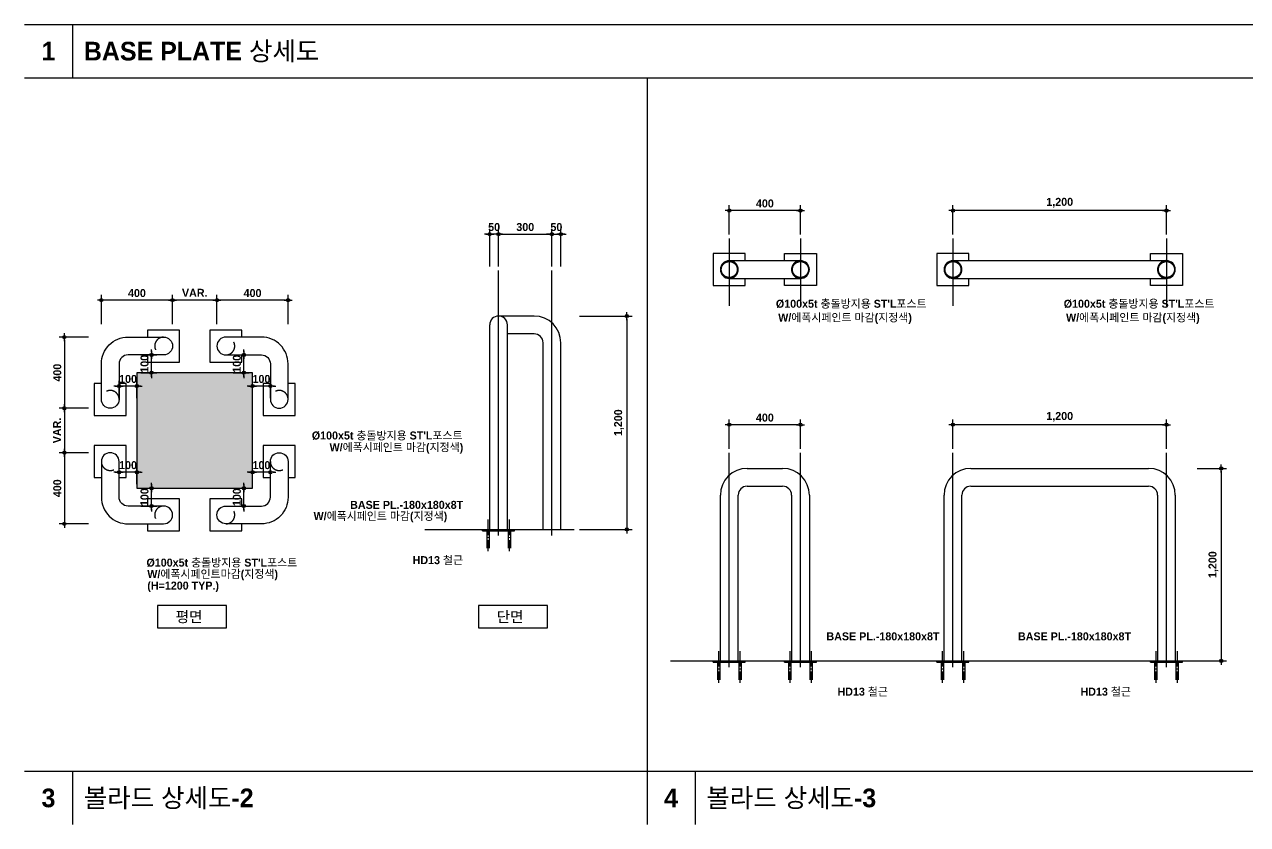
# Model space of a CAD drawing. Extents: x 300 to 49993, y 307 to 8617.
# Drawn here: x 300 to 7176, y 307 to 4807 of the extents above; entities that cross this region are included whole.
import ezdxf
from ezdxf.enums import TextEntityAlignment as Align

# ---------------------------------------------------------------- set-up
doc = ezdxf.new("R2010")
doc.units = 0
doc.header["$LTSCALE"] = 400
doc.header["$MEASUREMENT"] = 0
doc.header["$PDSIZE"] = -5
for name, pattern in [('CEN', [62, 60, -1, 0, -1]), ('HA01', [1.5, 0.75, -0.75]), ('HID', [0.5, 0.25, -0.25])]:
    doc.linetypes.add(name, pattern=pattern)
doc.layers.get('Defpoints').update_dxf_attribs({"color": 161, "linetype": 'CONTINUOUS'})
for name, color, linetype in [('$RECOVER_210316183841-0', 7, 'CONTINUOUS'), ('$RECOVER_210316183841-24', 7, 'CONTINUOUS'), ('$RECOVER_210316183841-25', 7, 'CONTINUOUS'), ('$RECOVER_210316183841-26', 7, 'CONTINUOUS'), ('$RECOVER_210316183841-28', 7, 'CONTINUOUS'), ('9', 9, 'CONTINUOUS'), ('A-DET', 7, 'CONTINUOUS'), ('A-DIM', 7, 'CONTINUOUS'), ('A-TEXT', 3, 'CONTINUOUS'), ('A-TITLE-TEXT', 2, 'CONTINUOUS'), ('AA-TEX-3', 3, 'CONTINUOUS'), ('CEN', 1, 'CEN'), ('COL', 2, 'CONTINUOUS'), ('col-so', 253, 'CONTINUOUS'), ('COR', 4, 'CONTINUOUS'), ('ETC', 6, 'CONTINUOUS'), ('STEEL', 3, 'CONTINUOUS')]:
    doc.layers.add(name, color=color, linetype=linetype)
doc.styles.add('2020음성 1차', font='나눔고딕Bold.ttf')
doc.dimstyles.new('RI-DOT-150', dxfattribs={"dimscale": 150, "dimtxt": 3, "dimasz": 1, "dimexe": 2, "dimexo": 2, "dimgap": 1, "dimtad": 1, "dimdec": 0, "dimzin": 9, "dimdsep": 46, "dimtxsty": '2020음성 1차', "dimcen": 0, "dimclrd": 256, "dimclre": 256, "dimclrt": 3, "dimadec": 0, "dimazin": 0, "dimtm": 1e-09, "dimtfac": 1, "dimtdec": 0, "dimtix": 1, "dimtmove": 2, "dimatfit": 3, "dimfxl": 1.25, "dimtolj": 1, "dimtzin": 0, "dimlwd": -1, "dimlwe": -1, "dimarcsym": 0})

# ---------------------------------------------------------------- blocks, each defined once
blk = doc.blocks.new('dimdot')
at = {"layer": '$RECOVER_210316183841-24'}
for radius in [0.6, 0.28]:
    blk.add_circle((0, 0), radius, dxfattribs=at)
at = {"layer": '$RECOVER_210316183841-25'}
blk.add_line((-1.5, 0), (1.5, 0), dxfattribs=at)
blk = doc.blocks.new('*D23')
at = {"layer": 'A-DIM'}
for p, q in [((732.3, 3121.1), (732.3, 3286.6)), ((1117.3, 3256.6), (747.3, 3256.6)), ((1132.3, 3121.1), (1132.3, 3286.6))]:
    blk.add_line(p, q, dxfattribs=at)
at = {"layer": 'Defpoints', "color": 0}
for p in [(732.3, 3256.6), (732.3, 3098.6), (1132.3, 3098.6)]:
    blk.add_point(p, dxfattribs=at)
at = {"layer": 'A-DIM', "linetype": 'ByBlock', "xscale": 15, "yscale": 15, "zscale": 15, "rotation": 180}
blk.add_blockref('dimdot', (732.3, 3256.6), dxfattribs=at)
at = {"layer": 'A-DIM', "linetype": 'ByBlock', "xscale": 15, "yscale": 15, "zscale": 15}
blk.add_blockref('dimdot', (1132.3, 3256.6), dxfattribs=at)
at = {"layer": 'A-DIM', "color": 3, "insert": (932.3, 3296.3), "char_height": 45, "attachment_point": 5, "style": '2020음성 1차'}
blk.add_mtext('\\A1;400', dxfattribs=at)
blk = doc.blocks.new('*D24')
at = {"layer": 'A-DIM'}
for p, q in [((1132.3, 3121.1), (1132.3, 3286.6)), ((1367.3, 3256.6), (1147.3, 3256.6)), ((1382.3, 3121.1), (1382.3, 3286.6))]:
    blk.add_line(p, q, dxfattribs=at)
at = {"layer": 'Defpoints', "color": 0}
for p in [(1132.3, 3256.6), (1132.3, 3098.6), (1382.3, 3098.6)]:
    blk.add_point(p, dxfattribs=at)
at = {"layer": 'A-DIM', "linetype": 'ByBlock', "xscale": 15, "yscale": 15, "zscale": 15, "rotation": 180}
blk.add_blockref('dimdot', (1132.3, 3256.6), dxfattribs=at)
at = {"layer": 'A-DIM', "linetype": 'ByBlock', "xscale": 15, "yscale": 15, "zscale": 15}
blk.add_blockref('dimdot', (1382.3, 3256.6), dxfattribs=at)
at = {"layer": 'A-DIM', "color": 3, "insert": (1257.3, 3297.8), "char_height": 45, "attachment_point": 5, "style": '2020음성 1차'}
blk.add_mtext('\\A1;VAR.', dxfattribs=at)
blk = doc.blocks.new('*D25')
at = {"layer": 'A-DIM'}
for p, q in [((1382.3, 3121.1), (1382.3, 3286.6)), ((1767.3, 3256.6), (1397.3, 3256.6)), ((1782.3, 3121.1), (1782.3, 3286.6))]:
    blk.add_line(p, q, dxfattribs=at)
at = {"layer": 'Defpoints', "color": 0}
for p in [(1382.3, 3256.6), (1382.3, 3098.6), (1782.3, 3098.6)]:
    blk.add_point(p, dxfattribs=at)
at = {"layer": 'A-DIM', "linetype": 'ByBlock', "xscale": 15, "yscale": 15, "zscale": 15, "rotation": 180}
blk.add_blockref('dimdot', (1382.3, 3256.6), dxfattribs=at)
at = {"layer": 'A-DIM', "linetype": 'ByBlock', "xscale": 15, "yscale": 15, "zscale": 15}
blk.add_blockref('dimdot', (1782.3, 3256.6), dxfattribs=at)
at = {"layer": 'A-DIM', "color": 3, "insert": (1582.3, 3296.3), "char_height": 45, "attachment_point": 5, "style": '2020음성 1차'}
blk.add_mtext('\\A1;400', dxfattribs=at)
blk = doc.blocks.new('*D26')
at = {"layer": 'A-DIM'}
for p, q in [((659.8, 2398.6), (494.3, 2398.6)), ((524.3, 2383.6), (524.3, 2013.6)), ((659.8, 1998.6), (494.3, 1998.6))]:
    blk.add_line(p, q, dxfattribs=at)
at = {"layer": 'Defpoints', "color": 0}
for p in [(682.3, 2398.6), (524.3, 1998.6), (682.3, 1998.6)]:
    blk.add_point(p, dxfattribs=at)
at = {"layer": 'A-DIM', "linetype": 'ByBlock', "xscale": 15, "yscale": 15, "zscale": 15}
for p, rotation in [((524.3, 2398.6), 90), ((524.3, 1998.6), 270)]:
    blk.add_blockref('dimdot', p, dxfattribs=dict(at, rotation=rotation))
at = {"layer": 'A-DIM', "color": 3, "insert": (484.6, 2198.6), "char_height": 45, "attachment_point": 5, "rotation": 90, "style": '2020음성 1차'}
blk.add_mtext('\\A1;400', dxfattribs=at)
blk = doc.blocks.new('*D27')
at = {"layer": 'A-DIM'}
for p, q in [((659.8, 2648.6), (494.3, 2648.6)), ((524.3, 2633.6), (524.3, 2413.6)), ((659.8, 2398.6), (494.3, 2398.6))]:
    blk.add_line(p, q, dxfattribs=at)
at = {"layer": 'Defpoints', "color": 0}
for p in [(682.3, 2648.6), (524.3, 2398.6), (682.3, 2398.6)]:
    blk.add_point(p, dxfattribs=at)
at = {"layer": 'A-DIM', "linetype": 'ByBlock', "xscale": 15, "yscale": 15, "zscale": 15}
for p, rotation in [((524.3, 2648.6), 90), ((524.3, 2398.6), 270)]:
    blk.add_blockref('dimdot', p, dxfattribs=dict(at, rotation=rotation))
at = {"layer": 'A-DIM', "color": 3, "insert": (483.1, 2523.6), "char_height": 45, "attachment_point": 5, "rotation": 90, "style": '2020음성 1차'}
blk.add_mtext('\\A1;VAR.', dxfattribs=at)
blk = doc.blocks.new('*D28')
at = {"layer": 'A-DIM'}
for p, q in [((659.8, 3048.6), (494.3, 3048.6)), ((524.3, 3033.6), (524.3, 2663.6)), ((659.8, 2648.6), (494.3, 2648.6))]:
    blk.add_line(p, q, dxfattribs=at)
at = {"layer": 'Defpoints', "color": 0}
for p in [(682.3, 3048.6), (524.3, 2648.6), (682.3, 2648.6)]:
    blk.add_point(p, dxfattribs=at)
at = {"layer": 'A-DIM', "linetype": 'ByBlock', "xscale": 15, "yscale": 15, "zscale": 15}
for p, rotation in [((524.3, 3048.6), 90), ((524.3, 2648.6), 270)]:
    blk.add_blockref('dimdot', p, dxfattribs=dict(at, rotation=rotation))
at = {"layer": 'A-DIM', "color": 3, "insert": (484.6, 2848.6), "char_height": 45, "attachment_point": 5, "rotation": 90, "style": '2020음성 1차'}
blk.add_mtext('\\A1;400', dxfattribs=at)
blk = doc.blocks.new('*D29')
at = {"layer": 'A-DIM'}
for p, q in [((817.3, 2288.6), (802.3, 2288.6)), ((832.3, 2221.1), (832.3, 2318.6)), ((932.3, 2288.6), (832.3, 2288.6)), ((932.3, 2221.1), (932.3, 2318.6)), ((947.3, 2288.6), (962.3, 2288.6))]:
    blk.add_line(p, q, dxfattribs=at)
at = {"layer": 'Defpoints', "color": 0}
for p in [(832.3, 2288.6), (832.3, 2198.6), (932.3, 2198.6)]:
    blk.add_point(p, dxfattribs=at)
at = {"layer": 'A-DIM', "linetype": 'ByBlock', "xscale": 15, "yscale": 15, "zscale": 15}
blk.add_blockref('dimdot', (832.3, 2288.6), dxfattribs=at)
at = {"layer": 'A-DIM', "linetype": 'ByBlock', "xscale": 15, "yscale": 15, "zscale": 15, "rotation": 180}
blk.add_blockref('dimdot', (932.3, 2288.6), dxfattribs=at)
at = {"layer": 'A-DIM', "color": 3, "insert": (882.3, 2328.3), "char_height": 45, "attachment_point": 5, "style": '2020음성 1차'}
blk.add_mtext('\\A1;100', dxfattribs=at)
blk = doc.blocks.new('*D30')
at = {"layer": 'A-DIM'}
for p, q in [((1567.3, 2288.6), (1552.3, 2288.6)), ((1582.3, 2221.1), (1582.3, 2318.6)), ((1682.3, 2288.6), (1582.3, 2288.6)), ((1682.3, 2221.1), (1682.3, 2318.6)), ((1697.3, 2288.6), (1712.3, 2288.6))]:
    blk.add_line(p, q, dxfattribs=at)
at = {"layer": 'Defpoints', "color": 0}
for p in [(1582.3, 2288.6), (1582.3, 2198.6), (1682.3, 2198.6)]:
    blk.add_point(p, dxfattribs=at)
at = {"layer": 'A-DIM', "linetype": 'ByBlock', "xscale": 15, "yscale": 15, "zscale": 15}
blk.add_blockref('dimdot', (1582.3, 2288.6), dxfattribs=at)
at = {"layer": 'A-DIM', "linetype": 'ByBlock', "xscale": 15, "yscale": 15, "zscale": 15, "rotation": 180}
blk.add_blockref('dimdot', (1682.3, 2288.6), dxfattribs=at)
at = {"layer": 'A-DIM', "color": 3, "insert": (1632.3, 2328.3), "char_height": 45, "attachment_point": 5, "style": '2020음성 1차'}
blk.add_mtext('\\A1;100', dxfattribs=at)
blk = doc.blocks.new('*D31')
at = {"layer": 'A-DIM'}
for p, q in [((817.3, 2773.5), (802.3, 2773.5)), ((832.3, 2705.9), (832.3, 2803.5)), ((932.3, 2773.5), (832.3, 2773.5)), ((932.3, 2705.9), (932.3, 2803.5)), ((947.3, 2773.5), (962.3, 2773.5))]:
    blk.add_line(p, q, dxfattribs=at)
at = {"layer": 'Defpoints', "color": 0}
for p in [(832.3, 2773.5), (832.3, 2683.4), (932.3, 2683.4)]:
    blk.add_point(p, dxfattribs=at)
at = {"layer": 'A-DIM', "linetype": 'ByBlock', "xscale": 15, "yscale": 15, "zscale": 15}
blk.add_blockref('dimdot', (832.3, 2773.5), dxfattribs=at)
at = {"layer": 'A-DIM', "linetype": 'ByBlock', "xscale": 15, "yscale": 15, "zscale": 15, "rotation": 180}
blk.add_blockref('dimdot', (932.3, 2773.5), dxfattribs=at)
at = {"layer": 'A-DIM', "color": 3, "insert": (882.3, 2813.1), "char_height": 45, "attachment_point": 5, "style": '2020음성 1차'}
blk.add_mtext('\\A1;100', dxfattribs=at)
blk = doc.blocks.new('*D32')
at = {"layer": 'A-DIM'}
for p, q in [((1567.3, 2773.5), (1552.3, 2773.5)), ((1582.3, 2705.9), (1582.3, 2803.5)), ((1682.3, 2773.5), (1582.3, 2773.5)), ((1682.3, 2705.9), (1682.3, 2803.5)), ((1697.3, 2773.5), (1712.3, 2773.5))]:
    blk.add_line(p, q, dxfattribs=at)
at = {"layer": 'Defpoints', "color": 0}
for p in [(1582.3, 2773.5), (1582.3, 2683.4), (1682.3, 2683.4)]:
    blk.add_point(p, dxfattribs=at)
at = {"layer": 'A-DIM', "linetype": 'ByBlock', "xscale": 15, "yscale": 15, "zscale": 15}
blk.add_blockref('dimdot', (1582.3, 2773.5), dxfattribs=at)
at = {"layer": 'A-DIM', "linetype": 'ByBlock', "xscale": 15, "yscale": 15, "zscale": 15, "rotation": 180}
blk.add_blockref('dimdot', (1682.3, 2773.5), dxfattribs=at)
at = {"layer": 'A-DIM', "color": 3, "insert": (1632.3, 2813.1), "char_height": 45, "attachment_point": 5, "style": '2020음성 1차'}
blk.add_mtext('\\A1;100', dxfattribs=at)
blk = doc.blocks.new('*D33')
at = {"layer": 'A-DIM'}
for p, q in [((1014.7, 2963.6), (1014.7, 2978.6)), ((954.8, 2948.6), (1044.7, 2948.6)), ((1014.7, 2848.6), (1014.7, 2948.6)), ((954.8, 2848.6), (1044.7, 2848.6)), ((1014.7, 2833.6), (1014.7, 2818.6))]:
    blk.add_line(p, q, dxfattribs=at)
at = {"layer": 'Defpoints', "color": 0}
for p in [(932.3, 2948.6), (1014.7, 2948.6), (932.3, 2848.6)]:
    blk.add_point(p, dxfattribs=at)
at = {"layer": 'A-DIM', "linetype": 'ByBlock', "xscale": 15, "yscale": 15, "zscale": 15}
for p, rotation in [((1014.7, 2948.6), 270), ((1014.7, 2848.6), 90)]:
    blk.add_blockref('dimdot', p, dxfattribs=dict(at, rotation=rotation))
at = {"layer": 'A-DIM', "color": 3, "insert": (975, 2898.6), "char_height": 45, "attachment_point": 5, "rotation": 90, "style": '2020음성 1차'}
blk.add_mtext('\\A1;100', dxfattribs=at)
blk = doc.blocks.new('*D34')
at = {"layer": 'A-DIM'}
for p, q in [((1533.8, 2963.6), (1533.8, 2978.6)), ((1473.9, 2948.6), (1563.8, 2948.6)), ((1533.8, 2848.6), (1533.8, 2948.6)), ((1473.9, 2848.6), (1563.8, 2848.6)), ((1533.8, 2833.6), (1533.8, 2818.6))]:
    blk.add_line(p, q, dxfattribs=at)
at = {"layer": 'Defpoints', "color": 0}
for p in [(1451.4, 2948.6), (1533.8, 2948.6), (1451.4, 2848.6)]:
    blk.add_point(p, dxfattribs=at)
at = {"layer": 'A-DIM', "linetype": 'ByBlock', "xscale": 15, "yscale": 15, "zscale": 15}
for p, rotation in [((1533.8, 2948.6), 270), ((1533.8, 2848.6), 90)]:
    blk.add_blockref('dimdot', p, dxfattribs=dict(at, rotation=rotation))
at = {"layer": 'A-DIM', "color": 3, "insert": (1494.2, 2898.6), "char_height": 45, "attachment_point": 5, "rotation": 90, "style": '2020음성 1차'}
blk.add_mtext('\\A1;100', dxfattribs=at)
blk = doc.blocks.new('*D35')
at = {"layer": 'A-DIM'}
for p, q in [((1014.7, 2213.6), (1014.7, 2228.6)), ((954.8, 2198.6), (1044.7, 2198.6)), ((1014.7, 2098.6), (1014.7, 2198.6)), ((954.8, 2098.6), (1044.7, 2098.6)), ((1014.7, 2083.6), (1014.7, 2068.6))]:
    blk.add_line(p, q, dxfattribs=at)
at = {"layer": 'Defpoints', "color": 0}
for p in [(932.3, 2198.6), (1014.7, 2198.6), (932.3, 2098.6)]:
    blk.add_point(p, dxfattribs=at)
at = {"layer": 'A-DIM', "linetype": 'ByBlock', "xscale": 15, "yscale": 15, "zscale": 15}
for p, rotation in [((1014.7, 2198.6), 270), ((1014.7, 2098.6), 90)]:
    blk.add_blockref('dimdot', p, dxfattribs=dict(at, rotation=rotation))
at = {"layer": 'A-DIM', "color": 3, "insert": (975, 2148.6), "char_height": 45, "attachment_point": 5, "rotation": 90, "style": '2020음성 1차'}
blk.add_mtext('\\A1;100', dxfattribs=at)
blk = doc.blocks.new('*D36')
at = {"layer": 'A-DIM'}
for p, q in [((1533.8, 2213.6), (1533.8, 2228.6)), ((1473.9, 2198.6), (1563.8, 2198.6)), ((1533.8, 2098.6), (1533.8, 2198.6)), ((1473.9, 2098.6), (1563.8, 2098.6)), ((1533.8, 2083.6), (1533.8, 2068.6))]:
    blk.add_line(p, q, dxfattribs=at)
at = {"layer": 'Defpoints', "color": 0}
for p in [(1451.4, 2198.6), (1533.8, 2198.6), (1451.4, 2098.6)]:
    blk.add_point(p, dxfattribs=at)
at = {"layer": 'A-DIM', "linetype": 'ByBlock', "xscale": 15, "yscale": 15, "zscale": 15}
for p, rotation in [((1533.8, 2198.6), 270), ((1533.8, 2098.6), 90)]:
    blk.add_blockref('dimdot', p, dxfattribs=dict(at, rotation=rotation))
at = {"layer": 'A-DIM', "color": 3, "insert": (1494.2, 2148.6), "char_height": 45, "attachment_point": 5, "rotation": 90, "style": '2020음성 1차'}
blk.add_mtext('\\A1;100', dxfattribs=at)
blk = doc.blocks.new('*D43')
at = {"layer": 'A-DIM'}
for p, q in [((3421, 3167.2), (3716.6, 3167.2)), ((3686.6, 3152.2), (3686.6, 1982.2)), ((3421, 1967.2), (3716.6, 1967.2))]:
    blk.add_line(p, q, dxfattribs=at)
at = {"layer": 'Defpoints', "color": 0}
for p in [(3398.5, 3167.2), (3398.5, 1967.2), (3686.6, 1967.2)]:
    blk.add_point(p, dxfattribs=at)
at = {"layer": 'A-DIM', "linetype": 'ByBlock', "xscale": 15, "yscale": 15, "zscale": 15}
for p, rotation in [((3686.6, 3167.2), 90), ((3686.6, 1967.2), 270)]:
    blk.add_blockref('dimdot', p, dxfattribs=dict(at, rotation=rotation))
at = {"layer": 'A-DIM', "color": 3, "insert": (3642.6, 2567.2), "char_height": 45, "attachment_point": 5, "rotation": 90, "style": '2020음성 1차'}
blk.add_mtext('\\A1;1,200', dxfattribs=at)
blk = doc.blocks.new('*D45')
at = {"layer": 'A-DIM'}
for p, q in [((2965.4, 3446.1), (2965.4, 3657.8)), ((3265.4, 3446.1), (3265.4, 3657.8)), ((2980.4, 3627.8), (3250.4, 3627.8))]:
    blk.add_line(p, q, dxfattribs=at)
at = {"layer": 'Defpoints', "color": 0}
for p in [(3265.4, 3627.8), (2965.4, 3423.6), (3265.4, 3423.6)]:
    blk.add_point(p, dxfattribs=at)
at = {"layer": 'A-DIM', "linetype": 'ByBlock', "xscale": 15, "yscale": 15, "zscale": 15, "rotation": 180}
blk.add_blockref('dimdot', (2965.4, 3627.8), dxfattribs=at)
at = {"layer": 'A-DIM', "linetype": 'ByBlock', "xscale": 15, "yscale": 15, "zscale": 15}
blk.add_blockref('dimdot', (3265.4, 3627.8), dxfattribs=at)
at = {"layer": 'A-DIM', "color": 3, "insert": (3115.4, 3667.6), "char_height": 45, "attachment_point": 5, "style": '2020음성 1차'}
blk.add_mtext('\\A1;300', dxfattribs=at)
blk = doc.blocks.new('*D46')
at = {"layer": 'A-DIM'}
for p, q in [((2915.4, 3446.1), (2915.4, 3657.8)), ((2965.4, 3446.1), (2965.4, 3657.8)), ((2900.4, 3627.8), (2885.4, 3627.8)), ((2965.4, 3627.8), (2915.4, 3627.8)), ((2980.4, 3627.8), (2995.4, 3627.8))]:
    blk.add_line(p, q, dxfattribs=at)
at = {"layer": 'Defpoints', "color": 0}
for p in [(2915.4, 3627.8), (2915.4, 3423.6), (2965.4, 3423.6)]:
    blk.add_point(p, dxfattribs=at)
at = {"layer": 'A-DIM', "linetype": 'ByBlock', "xscale": 15, "yscale": 15, "zscale": 15}
blk.add_blockref('dimdot', (2915.4, 3627.8), dxfattribs=at)
at = {"layer": 'A-DIM', "linetype": 'ByBlock', "xscale": 15, "yscale": 15, "zscale": 15, "rotation": 180}
blk.add_blockref('dimdot', (2965.4, 3627.8), dxfattribs=at)
at = {"layer": 'A-DIM', "color": 3, "insert": (2940.4, 3667.5), "char_height": 45, "attachment_point": 5, "style": '2020음성 1차'}
blk.add_mtext('\\A1;50', dxfattribs=at)
blk = doc.blocks.new('*D47')
at = {"layer": 'A-DIM'}
for p, q in [((3265.4, 3446.1), (3265.4, 3657.8)), ((3315.4, 3446.1), (3315.4, 3657.8)), ((3250.4, 3627.8), (3235.4, 3627.8)), ((3265.4, 3627.8), (3315.4, 3627.8)), ((3330.4, 3627.8), (3345.4, 3627.8))]:
    blk.add_line(p, q, dxfattribs=at)
at = {"layer": 'Defpoints', "color": 0}
for p in [(3315.4, 3627.8), (3265.4, 3423.6), (3315.4, 3423.6)]:
    blk.add_point(p, dxfattribs=at)
at = {"layer": 'A-DIM', "linetype": 'ByBlock', "xscale": 15, "yscale": 15, "zscale": 15}
blk.add_blockref('dimdot', (3265.4, 3627.8), dxfattribs=at)
at = {"layer": 'A-DIM', "linetype": 'ByBlock', "xscale": 15, "yscale": 15, "zscale": 15, "rotation": 180}
blk.add_blockref('dimdot', (3315.4, 3627.8), dxfattribs=at)
at = {"layer": 'A-DIM', "color": 3, "insert": (3290.4, 3667.5), "char_height": 45, "attachment_point": 5, "style": '2020음성 1차'}
blk.add_mtext('\\A1;50', dxfattribs=at)
blk = doc.blocks.new('*D50')
at = {"layer": 'A-DIM'}
for p, q in [((4262.5, 2420.5), (4262.5, 2586)), ((4647.5, 2556), (4277.5, 2556)), ((4662.5, 2420.5), (4662.5, 2586))]:
    blk.add_line(p, q, dxfattribs=at)
at = {"layer": 'Defpoints', "color": 0}
for p in [(4262.5, 2556), (4262.5, 2398), (4662.5, 2398)]:
    blk.add_point(p, dxfattribs=at)
at = {"layer": 'A-DIM', "linetype": 'ByBlock', "xscale": 15, "yscale": 15, "zscale": 15, "rotation": 180}
blk.add_blockref('dimdot', (4262.5, 2556), dxfattribs=at)
at = {"layer": 'A-DIM', "linetype": 'ByBlock', "xscale": 15, "yscale": 15, "zscale": 15}
blk.add_blockref('dimdot', (4662.5, 2556), dxfattribs=at)
at = {"layer": 'A-DIM', "color": 3, "insert": (4462.5, 2595.7), "char_height": 45, "attachment_point": 5, "style": '2020음성 1차'}
blk.add_mtext('\\A1;400', dxfattribs=at)
blk = doc.blocks.new('*D51')
at = {"layer": 'A-DIM'}
for p, q in [((4262.5, 3625), (4262.5, 3790.5)), ((4662.5, 3625), (4662.5, 3790.5)), ((4647.5, 3760.5), (4277.5, 3760.5))]:
    blk.add_line(p, q, dxfattribs=at)
at = {"layer": 'Defpoints', "color": 0}
for p in [(4262.5, 3760.5), (4262.5, 3602.5), (4662.5, 3602.5)]:
    blk.add_point(p, dxfattribs=at)
at = {"layer": 'A-DIM', "linetype": 'ByBlock', "xscale": 15, "yscale": 15, "zscale": 15, "rotation": 180}
blk.add_blockref('dimdot', (4262.5, 3760.5), dxfattribs=at)
at = {"layer": 'A-DIM', "linetype": 'ByBlock', "xscale": 15, "yscale": 15, "zscale": 15}
blk.add_blockref('dimdot', (4662.5, 3760.5), dxfattribs=at)
at = {"layer": 'A-DIM', "color": 3, "insert": (4462.5, 3800.2), "char_height": 45, "attachment_point": 5, "style": '2020음성 1차'}
blk.add_mtext('\\A1;400', dxfattribs=at)
blk = doc.blocks.new('*D52')
at = {"layer": 'A-DIM'}
for p, q in [((5520.1, 3625), (5520.1, 3790.5)), ((6720.1, 3625), (6720.1, 3790.5)), ((6705.1, 3760.5), (5535.1, 3760.5))]:
    blk.add_line(p, q, dxfattribs=at)
at = {"layer": 'Defpoints', "color": 0}
for p in [(5520.1, 3760.5), (5520.1, 3602.5), (6720.1, 3602.5)]:
    blk.add_point(p, dxfattribs=at)
at = {"layer": 'A-DIM', "linetype": 'ByBlock', "xscale": 15, "yscale": 15, "zscale": 15, "rotation": 180}
blk.add_blockref('dimdot', (5520.1, 3760.5), dxfattribs=at)
at = {"layer": 'A-DIM', "linetype": 'ByBlock', "xscale": 15, "yscale": 15, "zscale": 15}
blk.add_blockref('dimdot', (6720.1, 3760.5), dxfattribs=at)
at = {"layer": 'A-DIM', "color": 3, "insert": (6120.1, 3804.4), "char_height": 45, "attachment_point": 5, "style": '2020음성 1차'}
blk.add_mtext('\\A1;1,200', dxfattribs=at)
blk = doc.blocks.new('*D53')
at = {"layer": 'A-DIM'}
for p, q in [((5520.1, 2420.5), (5520.1, 2586)), ((6705.1, 2556), (5535.1, 2556)), ((6720.1, 2420.5), (6720.1, 2586))]:
    blk.add_line(p, q, dxfattribs=at)
at = {"layer": 'Defpoints', "color": 0}
for p in [(5520.1, 2556), (5520.1, 2398), (6720.1, 2398)]:
    blk.add_point(p, dxfattribs=at)
at = {"layer": 'A-DIM', "linetype": 'ByBlock', "xscale": 15, "yscale": 15, "zscale": 15, "rotation": 180}
blk.add_blockref('dimdot', (5520.1, 2556), dxfattribs=at)
at = {"layer": 'A-DIM', "linetype": 'ByBlock', "xscale": 15, "yscale": 15, "zscale": 15}
blk.add_blockref('dimdot', (6720.1, 2556), dxfattribs=at)
at = {"layer": 'A-DIM', "color": 3, "insert": (6120.1, 2600), "char_height": 45, "attachment_point": 5, "style": '2020음성 1차'}
blk.add_mtext('\\A1;1,200', dxfattribs=at)
blk = doc.blocks.new('*D54')
at = {"layer": 'A-DIM'}
for p, q in [((6892.6, 2310.3), (7058.1, 2310.3)), ((7028.1, 2295.3), (7028.1, 1242.7)), ((6892.6, 1227.7), (7058.1, 1227.7))]:
    blk.add_line(p, q, dxfattribs=at)
at = {"layer": 'Defpoints', "color": 0}
for p in [(6870.1, 2310.3), (6870.1, 1227.7), (7028.1, 1227.7)]:
    blk.add_point(p, dxfattribs=at)
at = {"layer": 'A-DIM', "linetype": 'ByBlock', "xscale": 15, "yscale": 15, "zscale": 15}
for p, rotation in [((7028.1, 2310.3), 90), ((7028.1, 1227.7), 270)]:
    blk.add_blockref('dimdot', p, dxfattribs=dict(at, rotation=rotation))
at = {"layer": 'A-DIM', "color": 3, "insert": (6984.1, 1769), "char_height": 45, "attachment_point": 5, "rotation": 90, "style": '2020음성 1차'}
blk.add_mtext('\\A1;1,200', dxfattribs=at)

msp = doc.modelspace()

# ---------------------------------------------------------------- linework, layer by layer
at = {"layer": '$RECOVER_210316183841-0'}
for p, q in [((300, 4807.2), (10942.4, 4807.2)), ((300, 4807.2), (10942.4, 4807.2)), ((300, 4507.2), (10942.4, 4507.2)), ((3800, 4507.2), (3800, 307.2)), ((300, 607.2), (10800, 607.2)), ((300, 607.2), (10942.4, 607.2))]:
    msp.add_line(p, q, dxfattribs=at)
at = {"layer": '$RECOVER_210316183841-0', "color": 0, "ltscale": 2}
for p, q in [((570, 4807.2), (570, 4507.2)), ((570, 607.2), (570, 307.2)), ((4070, 607.2), (4070, 307.2))]:
    msp.add_line(p, q, dxfattribs=at)
at = {"layer": '$RECOVER_210316183841-26', "color": 0}
for points in [[(4352.5, 3478.8), (4352.5, 3518.8), (4172.5, 3518.8), (4172.5, 3338.8), (4352.5, 3338.8), (4352.5, 3378.8)], [(4572.5, 3478.8), (4572.5, 3518.8), (4752.5, 3518.8), (4752.5, 3338.8), (4572.5, 3338.8), (4572.5, 3378.8)], [(5610.1, 3478.8), (5610.1, 3518.8), (5430.1, 3518.8), (5430.1, 3338.8), (5610.1, 3338.8), (5610.1, 3378.8)], [(6630.1, 3478.8), (6630.1, 3518.8), (6810.1, 3518.8), (6810.1, 3338.8), (6630.1, 3338.8), (6630.1, 3378.8)], [(992.3, 2948.6), (992.3, 2908.6), (1172.3, 2908.6), (1172.3, 3088.6), (992.3, 3088.6), (992.3, 3048.6)], [(1522.3, 3048.6), (1522.3, 3088.6), (1342.3, 3088.6), (1342.3, 2908.6), (1522.3, 2908.6), (1522.3, 2948.6)], [(732.3, 2788.6), (692.3, 2788.6), (692.3, 2608.6), (872.3, 2608.6), (872.3, 2788.6), (832.3, 2788.6)], [(1682.3, 2788.6), (1642.3, 2788.6), (1642.3, 2608.6), (1822.3, 2608.6), (1822.3, 2788.6), (1782.3, 2788.6)], [(832.3, 2258.6), (872.3, 2258.6), (872.3, 2438.6), (692.3, 2438.6), (692.3, 2258.6), (732.3, 2258.6)], [(1782.3, 2258.6), (1822.3, 2258.6), (1822.3, 2438.6), (1642.3, 2438.6), (1642.3, 2258.6), (1682.3, 2258.6)], [(992.3, 1998.6), (992.3, 1958.6), (1172.3, 1958.6), (1172.3, 2138.6), (992.3, 2138.6), (992.3, 2098.6)], [(1522.3, 2098.6), (1522.3, 2138.6), (1342.3, 2138.6), (1342.3, 1958.6), (1522.3, 1958.6), (1522.3, 1998.6)]]:
    msp.add_lwpolyline(points, dxfattribs=at)
at = {"layer": '$RECOVER_210316183841-28', "linetype": 'Continuous'}
msp.add_line((3931.2, 1227.7), (7037.5, 1227.7), dxfattribs=at)
at = {"layer": '9', "color": 8, "linetype": 'HID'}
for p, q in [((2899, 1959.2), (2899, 1860.8)), ((2911.8, 1959.2), (2911.8, 1860.8)), ((3019, 1959.2), (3019, 1860.8)), ((3031.8, 1959.2), (3031.8, 1860.8)), ((4196.1, 1219.7), (4196.1, 1121.3)), ((4208.9, 1219.7), (4208.9, 1121.3)), ((4316.1, 1219.7), (4316.1, 1121.3)), ((4328.9, 1219.7), (4328.9, 1121.3)), ((4596.1, 1219.7), (4596.1, 1121.3)), ((4608.9, 1219.7), (4608.9, 1121.3)), ((4716.1, 1219.7), (4716.1, 1121.3)), ((4728.9, 1219.7), (4728.9, 1121.3)), ((5453.7, 1219.7), (5453.7, 1121.3)), ((5466.5, 1219.7), (5466.5, 1121.3)), ((5573.7, 1219.7), (5573.7, 1121.3)), ((5586.5, 1219.7), (5586.5, 1121.3)), ((6653.7, 1219.7), (6653.7, 1121.3)), ((6666.5, 1219.7), (6666.5, 1121.3)), ((6773.7, 1219.7), (6773.7, 1121.3)), ((6786.5, 1219.7), (6786.5, 1121.3))]:
    msp.add_line(p, q, dxfattribs=at)
for centre, start, end in [((1082.3, 2998.6), 90.00042, 270), ((1432.3, 2998.6), 270, 89.99958), ((782.3, 2698.6), 0, 179.99957), ((1732.3, 2698.6), 0.00043, 180), ((782.3, 2348.6), 180.00043, 0), ((1732.3, 2348.6), 180, 359.99957), ((1082.3, 2048.6), 90, 269.99958), ((1432.3, 2048.6), 270.00042, 90)]:
    msp.add_arc(centre, 50, start, end, dxfattribs=at)
at = {"layer": 'A-DET', "color": 1}
for p, q in [((2905.4, 2022.3), (2905.4, 1935.6)), ((3025.4, 2022.3), (3025.4, 1935.6)), ((2905.4, 1923.6), (2905.4, 1919.6)), ((2905.4, 1907.6), (2905.4, 1844.1)), ((3025.4, 1923.6), (3025.4, 1919.6)), ((3025.4, 1907.6), (3025.4, 1844.1)), ((4202.5, 1282.7), (4202.5, 1196)), ((4322.5, 1282.7), (4322.5, 1196)), ((4602.5, 1282.7), (4602.5, 1196)), ((4722.5, 1282.7), (4722.5, 1196)), ((5460.1, 1282.7), (5460.1, 1196)), ((5580.1, 1282.7), (5580.1, 1196)), ((6660.1, 1282.7), (6660.1, 1196)), ((6780.1, 1282.7), (6780.1, 1196)), ((4202.5, 1184), (4202.5, 1180)), ((4322.5, 1184), (4322.5, 1180)), ((4602.5, 1184), (4602.5, 1180)), ((4722.5, 1184), (4722.5, 1180)), ((5460.1, 1184), (5460.1, 1180)), ((5580.1, 1184), (5580.1, 1180)), ((6660.1, 1184), (6660.1, 1180)), ((6780.1, 1184), (6780.1, 1180)), ((4202.5, 1168), (4202.5, 1104.5)), ((4322.5, 1168), (4322.5, 1104.5)), ((4602.5, 1168), (4602.5, 1104.5)), ((4722.5, 1168), (4722.5, 1104.5)), ((5460.1, 1168), (5460.1, 1104.5)), ((5580.1, 1168), (5580.1, 1104.5)), ((6660.1, 1168), (6660.1, 1104.5)), ((6780.1, 1168), (6780.1, 1104.5))]:
    msp.add_line(p, q, dxfattribs=at)
at = {"layer": 'AA-TEX-3', "color": 1}
for points in [[(4462, 3382.1, 0, 13.3, 0), (4462, 3342.1, 0, 0, 0), (4462, 3314.5, 0, 0, 0), (4462, 3235.5, 0, 0, 0), (4503.4, 3235.5, 0, 0, 0)], [(6080.1, 3382.1, 0, 13.3, 0), (6080.1, 3342.1, 0, 0, 0), (6080.1, 3314.5, 0, 0, 0), (6080.1, 3235.5, 0, 0, 0), (6121.6, 3235.5, 0, 0, 0)], [(2928.2, 2492.2, 0, 13.3, 0), (2888.2, 2492.2, 0, 0, 0), (2858.1, 2492.2, 0, 0, 0), (2853.8, 2492.2, 0, 0, 0), (2851.1, 2492.2, 0, 0, 0)], [(3222.6, 2492.2, 0, 13.3, 0), (3182.6, 2492.2, 0, 0, 0), (3111.4, 2492.2, 0, 0, 0), (2852.8, 2492.2, 0, 0, 0), (3191.3, 2492.2, 0, 0, 0)], [(2896.4, 1971.4, 0, 13.3, 0), (2873.7, 2004.3, 0, 0, 0), (2858, 2027.1, 0, 0, 0), (2803.8, 2105.5, 0, 0, 0), (2768, 2105.5, 0, 0, 0)], [(912.9, 2000.4, 0, 13.3, 0), (912.9, 1960.4, 0, 0, 0), (912.9, 1800.5, 0, 0, 0), (912.9, 1778.1, 0, 0, 0), (954.4, 1778.1, 0, 0, 0)], [(2901.1, 1932, 0, 13.3, 0), (2878.4, 1899.1, 0, 0, 0), (2862.7, 1876.3, 0, 0, 0), (2807.3, 1796.3, 0, 0, 0), (2768.3, 1796.3, 0, 0, 0)], [(4731.6, 1231.9, 0, 13.3, 0), (4754.3, 1264.8, 0, 0, 0), (4770, 1287.5, 0, 0, 0), (4824.2, 1365.9, 0, 0, 0), (4860, 1365.9, 0, 0, 0)], [(6651.1, 1231.9, 0, 13.3, 0), (6628.3, 1264.8, 0, 0, 0), (6612.6, 1287.5, 0, 0, 0), (6558.5, 1365.9, 0, 0, 0), (6522.7, 1365.9, 0, 0, 0)], [(4726.9, 1192.4, 0, 13.3, 0), (4749.6, 1159.5, 0, 0, 0), (4765.3, 1136.8, 0, 0, 0), (4820.6, 1056.8, 0, 0, 0), (4859.7, 1056.8, 0, 0, 0)], [(6655.8, 1192.4, 0, 13.3, 0), (6633, 1159.5, 0, 0, 0), (6617.3, 1136.8, 0, 0, 0), (6562, 1056.8, 0, 0, 0), (6522.9, 1056.8, 0, 0, 0)]]:
    msp.add_lwpolyline(points, format="xyseb", dxfattribs=at)
at = {"layer": 'CEN', "linetype": 'Continuous', "ltscale": 30}
for p, q in [((4262.5, 3602.5), (4262.5, 3223.8)), ((4662.5, 3602.5), (4662.5, 3223.8)), ((5520.1, 3602.5), (5520.1, 3223.8)), ((6720.1, 3602.5), (6720.1, 3223.8)), ((2965.4, 1932.5), (2965.4, 3423.6)), ((3265.4, 1932.5), (3265.4, 3423.6)), ((4262.5, 1192.9), (4262.5, 2398)), ((4662.5, 1192.9), (4662.5, 2398)), ((5520.1, 1192.9), (5520.1, 2398)), ((6720.1, 1192.9), (6720.1, 2398))]:
    msp.add_line(p, q, dxfattribs=at)
at = {"layer": 'COL', "color": 2}
for p, q in [((2551.3, 1967.2), (2875.4, 1967.2)), ((3055.4, 1967.2), (3390.3, 1967.2))]:
    msp.add_line(p, q, dxfattribs=at)
at = {"layer": 'col-so', "transparency": 33554687}
msp.add_solid([(932.3, 2848.6), (1582.3, 2848.6), (932.3, 2198.6), (1582.3, 2198.6)], dxfattribs=at)
at = {"layer": 'COR', "color": 3}
for p, q in [((932.3, 2848.6), (932.3, 2198.6)), ((1582.3, 2848.6), (932.3, 2848.6)), ((1582.3, 2198.6), (1582.3, 2848.6)), ((932.3, 2198.6), (1582.3, 2198.6))]:
    msp.add_line(p, q, dxfattribs=at)
at = {"layer": 'ETC'}
for points in [[(1047.4, 1412.7), (1435.8, 1412.7), (1435.8, 1539.1), (1047.4, 1539.1)], [(2852.2, 1412.7), (3240.6, 1412.7), (3240.6, 1539.1), (2852.2, 1539.1)]]:
    msp.add_lwpolyline(points, close=True, dxfattribs=at)
at = {"layer": 'STEEL'}
for p, q in [((4262.5, 3478.8), (4662.5, 3478.8)), ((5520.1, 3478.8), (6720.1, 3478.8)), ((4262.5, 3378.8), (4662.5, 3378.8)), ((5520.1, 3378.8), (6720.1, 3378.8)), ((2915.4, 1967.2), (2915.4, 3117.2)), ((3015.4, 1967.2), (3015.4, 3117.2)), ((4362.5, 2310.3), (4562.5, 2310.3)), ((5620.1, 2310.3), (6620.1, 2310.3)), ((4362.5, 2210.3), (4562.5, 2210.3)), ((5620.1, 2210.3), (6620.1, 2210.3)), ((4212.5, 1227.7), (4212.5, 2160.3)), ((4312.5, 1227.7), (4312.5, 2160.3)), ((4612.5, 2160.3), (4612.5, 1227.7)), ((4712.5, 2160.3), (4712.5, 1227.7)), ((5470.1, 1227.7), (5470.1, 2160.3)), ((5570.1, 1227.7), (5570.1, 2160.3)), ((6670.1, 2160.3), (6670.1, 1227.7)), ((6770.1, 2160.3), (6770.1, 1227.7)), ((2875.4, 1967.2), (3055.4, 1967.2)), ((2875.4, 1959.2), (2875.4, 1967.2)), ((2875.4, 1959.2), (3055.4, 1959.2)), ((3055.4, 1959.2), (3055.4, 1967.2)), ((4172.5, 1227.7), (4352.5, 1227.7)), ((4172.5, 1219.7), (4172.5, 1227.7)), ((4172.5, 1219.7), (4352.5, 1219.7)), ((4352.5, 1219.7), (4352.5, 1227.7)), ((4572.5, 1227.7), (4752.5, 1227.7)), ((4572.5, 1219.7), (4572.5, 1227.7)), ((4572.5, 1219.7), (4752.5, 1219.7)), ((4752.5, 1219.7), (4752.5, 1227.7)), ((5430.1, 1227.7), (5610.1, 1227.7)), ((5430.1, 1219.7), (5430.1, 1227.7)), ((5430.1, 1219.7), (5610.1, 1219.7)), ((5610.1, 1219.7), (5610.1, 1227.7)), ((6630.1, 1227.7), (6810.1, 1227.7)), ((6630.1, 1219.7), (6630.1, 1227.7)), ((6630.1, 1219.7), (6810.1, 1219.7)), ((6810.1, 1219.7), (6810.1, 1227.7))]:
    msp.add_line(p, q, dxfattribs=at)
at = {"layer": 'STEEL', "color": 6}
for p, q in [((3165.4, 3167.2), (2965.4, 3167.2)), ((3165.4, 3067.2), (3015.4, 3067.2)), ((3215.4, 1967.2), (3215.4, 3017.2)), ((3315.4, 1967.2), (3315.4, 3017.2))]:
    msp.add_line(p, q, dxfattribs=at)
at = {"layer": 'STEEL'}
for points in [[(882.3, 3048.6), (1082.3, 3048.6, -0.414214), (1132.3, 2998.6, -0.414214), (1082.3, 2948.6), (882.3, 2948.6, 0.414214), (832.3, 2898.6), (832.3, 2698.6, -0.414214), (782.3, 2648.6, -0.414214), (732.3, 2698.6), (732.3, 2898.6, -0.414214), (882.3, 3048.6)], [(1632.3, 3048.6), (1432.3, 3048.6, 0.414214), (1382.3, 2998.6, 0.414214), (1432.3, 2948.6), (1632.3, 2948.6, -0.414214), (1682.3, 2898.6), (1682.3, 2698.6, 0.414214), (1732.3, 2648.6, 0.414214), (1782.3, 2698.6), (1782.3, 2898.6, 0.414214), (1632.3, 3048.6)], [(882.3, 1998.6), (1082.3, 1998.6, 0.414214), (1132.3, 2048.6, 0.414214), (1082.3, 2098.6), (882.3, 2098.6, -0.414214), (832.3, 2148.6), (832.3, 2348.6, 0.414214), (782.3, 2398.6, 0.414214), (732.3, 2348.6), (732.3, 2148.6, 0.414214), (882.3, 1998.6)], [(1632.3, 1998.6), (1432.3, 1998.6, -0.414214), (1382.3, 2048.6, -0.414214), (1432.3, 2098.6), (1632.3, 2098.6, 0.414214), (1682.3, 2148.6), (1682.3, 2348.6, -0.414214), (1732.3, 2398.6, -0.414214), (1782.3, 2348.6), (1782.3, 2148.6, -0.414214), (1632.3, 1998.6)]]:
    msp.add_lwpolyline(points, format="xyb", dxfattribs=at)
at = {"layer": 'STEEL', "color": 6, "linetype": 'HA01'}
for centre in [(4262.5, 3428.8), (4662.5, 3428.8), (5520.1, 3428.8), (6720.1, 3428.8)]:
    msp.add_circle(centre, 45, dxfattribs=at)
at = {"layer": 'STEEL'}
for centre, radius, start, end in [((4262.5, 3428.8), 50, 90, 270), ((4662.5, 3428.8), 50, 270, 90), ((5520.1, 3428.8), 50, 90, 270), ((6720.1, 3428.8), 50, 270, 90), ((2965.4, 3117.2), 50, 0, 180), ((4362.5, 2160.3), 150, 90, 180), ((4562.5, 2160.3), 150, 0, 90), ((5620.1, 2160.3), 150, 90, 180), ((6620.1, 2160.3), 150, 0, 90), ((4362.5, 2160.3), 50, 90, 180), ((4562.5, 2160.3), 50, 0, 90), ((5620.1, 2160.3), 50, 90, 180), ((6620.1, 2160.3), 50, 0, 90)]:
    msp.add_arc(centre, radius, start, end, dxfattribs=at)
at = {"layer": 'STEEL', "color": 6, "linetype": 'HA01'}
for centre, start, end in [((4262.5, 3428.8), 270, 90), ((4662.5, 3428.8), 90, 270), ((5520.1, 3428.8), 270, 90), ((6720.1, 3428.8), 90, 270)]:
    msp.add_arc(centre, 50, start, end, dxfattribs=at)
at = {"layer": 'STEEL', "color": 6}
for radius in [150, 50]:
    msp.add_arc((3165.4, 3017.2), radius, 0, 90, dxfattribs=at)

# ---------------------------------------------------------------- texts
at = {"layer": 'A-TEXT', "style": '2020음성 1차'}
for s, p in [("Ø100x5t 충돌방지용 ST'L포스트", (4524.6, 3236.4)), ("Ø100x5t 충돌방지용 ST'L포스트", (6142.7, 3236.4)), ('W/에폭시페인트 마감(지정색)', (4537.6, 3159)), ('W/에폭시페인트 마감(지정색)', (6155.8, 3159)), ("Ø100x5t 충돌방지용 ST'L포스트", (1915.5, 2495.4)), ('W/에폭시페인트 마감(지정색)', (2015.4, 2429.2)), ('W/에폭시페인트 마감(지정색)', (1925.4, 2042.4)), ("Ø100x5t 충돌방지용 ST'L포스트", (985.9, 1780.4)), ('HD13 철근', (2482.3, 1794.3)), ('W/에폭시페인트마감(지정색)', (990.6, 1716.6)), ('(H=1200 TYP.)', (990.6, 1651.2)), ('HD13 철근', (4870.8, 1054.7)), ('HD13 철근', (6237, 1054.7))]:
    msp.add_text(s, height=45, dxfattribs=at).set_placement(p, align=Align.MIDDLE_LEFT)
for p in [(2766.4, 2105.3), (5444.2, 1365.7), (6521.1, 1365.7)]:
    msp.add_text('BASE PL.-180x180x8T', height=45, dxfattribs=at).set_placement(p, align=Align.MIDDLE_RIGHT)
for s, p in [('평면', (1149.9, 1445.5)), ('단면', (2954.7, 1445.5))]:
    msp.add_text(s, height=60, dxfattribs=at).set_placement(p)
at = {"layer": 'A-TITLE-TEXT', "style": '2020음성 1차'}
for s, p in [('1', (435, 4657.2)), ('3', (435, 457.2)), ('4', (3935, 457.2))]:
    msp.add_text(s, height=105, dxfattribs=at).set_placement(p, align=Align.MIDDLE_CENTER)
for s, p in [('BASE PLATE 상세도', (633.8, 4657.2)), ('볼라드 상세도-2', (633.8, 457.2)), ('볼라드 상세도-3', (4133.8, 457.2))]:
    msp.add_text(s, height=105, dxfattribs=at).set_placement(p, align=Align.MIDDLE_LEFT)

# ---------------------------------------------------------------- dimensions: what is measured, and where the dimension line sits
at = {"layer": 'A-DIM'}
for p1, p2, distance, picture, middle in [((4662.5, 3602.5), (4262.5, 3602.5), -158, '*D51', (4462.5, 3800.2)), ((6720.1, 3602.5), (5520.1, 3602.5), -158, '*D52', (6120.1, 3804.4)), ((2965.4, 3423.6), (2915.4, 3423.6), -204.2, '*D46', (2940.4, 3667.5)), ((2965.4, 3423.6), (3265.4, 3423.6), 204.2, '*D45', (3115.4, 3667.6)), ((3265.4, 3423.6), (3315.4, 3423.6), 204.2, '*D47', (3290.4, 3667.5)), ((4662.5, 2398), (4262.5, 2398), -158, '*D50', (4462.5, 2595.7)), ((6720.1, 2398), (5520.1, 2398), -158, '*D53', (6120.1, 2600))]:
    dim = msp.add_aligned_dim(p1=p1, p2=p2, distance=distance, dimstyle='RI-DOT-150', override={"dimscale": 15, "dimexo": 1.5, "dimlunit": 6, "dimblk1": 'dimdot', "dimblk2": 'dimdot', "dimsah": 1}, dxfattribs=at)
    dim.commit()
    dim.dimension.update_dxf_attribs({"geometry": picture, "text_midpoint": middle})
for p1, p2, distance, text, picture, middle in [((1132.3, 3098.6), (732.3, 3098.6), -158, '400', '*D23', (932.3, 3296.3)), ((1382.3, 3098.6), (1132.3, 3098.6), -158, 'VAR.', '*D24', (1257.3, 3297.8)), ((1782.3, 3098.6), (1382.3, 3098.6), -158, '400', '*D25', (1582.3, 3296.3)), ((3398.5, 3167.2), (3398.5, 1967.2), 288.1, '1,200', '*D43', (3642.6, 2567.2)), ((682.3, 3048.6), (682.3, 2648.6), -158, '400', '*D28', (484.6, 2848.6)), ((682.3, 2648.6), (682.3, 2398.6), -158, 'VAR.', '*D27', (483.1, 2523.6)), ((682.3, 2398.6), (682.3, 1998.6), -158, '400', '*D26', (484.6, 2198.6)), ((6870.1, 2310.3), (6870.1, 1227.7), 158, '1,200', '*D54', (6984.1, 1769))]:
    dim = msp.add_aligned_dim(p1=p1, p2=p2, distance=distance, text=text, dimstyle='RI-DOT-150', override={"dimscale": 15, "dimexo": 1.5, "dimlunit": 6, "dimblk1": 'dimdot', "dimblk2": 'dimdot', "dimsah": 1}, dxfattribs=at)
    dim.commit()
    dim.dimension.update_dxf_attribs({"geometry": picture, "text_midpoint": middle})
for base, p1, p2, picture, middle in [((1014.7, 2948.6), (932.3, 2848.6), (932.3, 2948.6), '*D33', (975, 2898.6)), ((1533.8, 2948.6), (1451.4, 2848.6), (1451.4, 2948.6), '*D34', (1494.2, 2898.6)), ((1014.7, 2198.6), (932.3, 2098.6), (932.3, 2198.6), '*D35', (975, 2148.6)), ((1533.8, 2198.6), (1451.4, 2098.6), (1451.4, 2198.6), '*D36', (1494.2, 2148.6))]:
    dim = msp.add_linear_dim(base=base, p1=p1, p2=p2, angle=90, text='100', dimstyle='RI-DOT-150', override={"dimscale": 15, "dimexo": 1.5, "dimlunit": 6, "dimblk1": 'dimdot', "dimblk2": 'dimdot', "dimsah": 1}, dxfattribs=at)
    dim.commit()
    dim.dimension.update_dxf_attribs({"geometry": picture, "text_midpoint": middle})
for base, p1, p2, picture, middle in [((832.3, 2773.5), (932.3, 2683.4), (832.3, 2683.4), '*D31', (882.3, 2813.1)), ((1582.3, 2773.5), (1682.3, 2683.4), (1582.3, 2683.4), '*D32', (1632.3, 2813.1)), ((832.3, 2288.6), (932.3, 2198.6), (832.3, 2198.6), '*D29', (882.3, 2328.3)), ((1582.3, 2288.6), (1682.3, 2198.6), (1582.3, 2198.6), '*D30', (1632.3, 2328.3))]:
    dim = msp.add_linear_dim(base=base, p1=p1, p2=p2, text='100', dimstyle='RI-DOT-150', override={"dimscale": 15, "dimexo": 1.5, "dimlunit": 6, "dimblk1": 'dimdot', "dimblk2": 'dimdot', "dimsah": 1}, dxfattribs=at)
    dim.commit()
    dim.dimension.update_dxf_attribs({"geometry": picture, "text_midpoint": middle})

doc.saveas('drawing.dxf')
